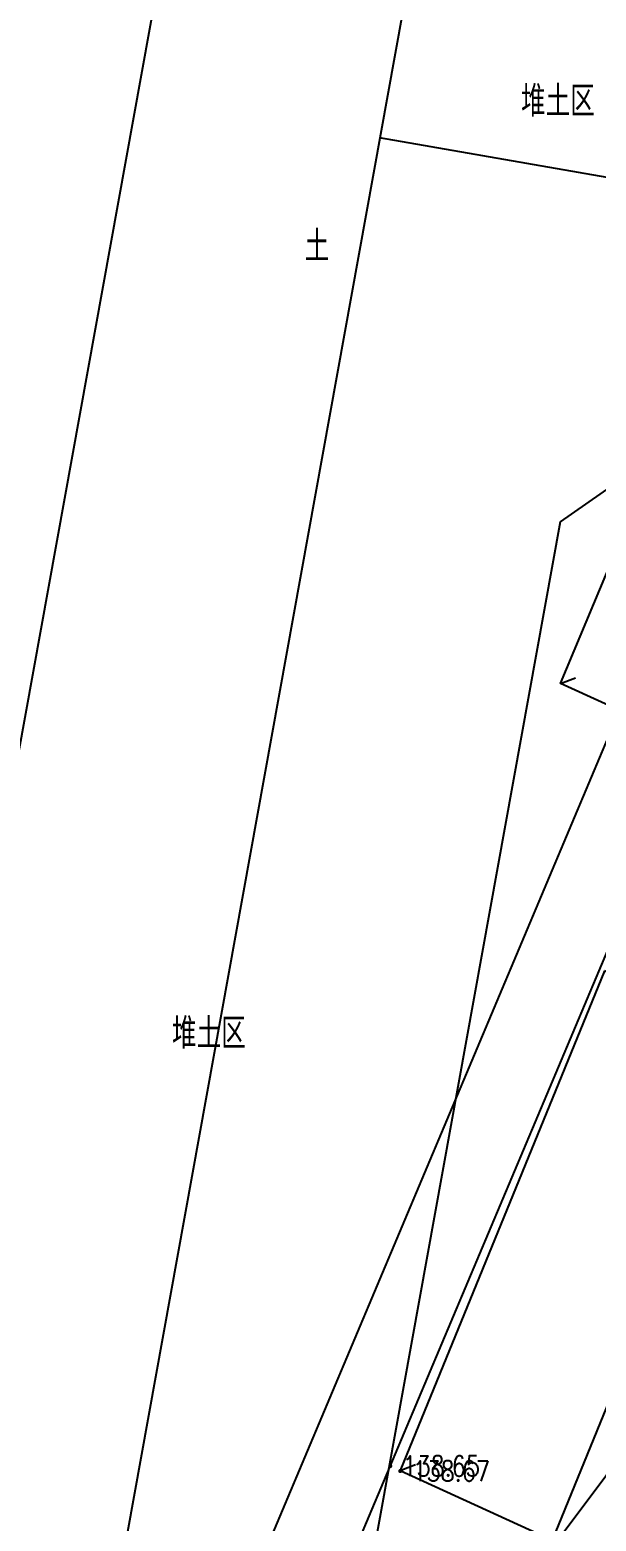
# Model space of a CAD drawing. Extents: x 529262 to 576451, y 2694391 to 2717535.
# Drawn here: x 562911.9 to 562939.5, y 2710384.1 to 2710456.8 of the extents above; entities that cross this region are included whole.
import ezdxf
from ezdxf.enums import TextEntityAlignment as Align
from ezdxf.xclip import XClip

# ---------------------------------------------------------------- set-up
doc = ezdxf.new("R2010")
doc.units = 0
doc.header["$XCLIPFRAME"] = 0
for name, color, linetype in [('DLSS', 4, 'Continuous'), ('DMTZ', 8, 'Continuous'), ('GCD', 8, 'Continuous'), ('JMD', 8, 'Continuous'), ('PP-COM', 7, 'Continuous'), ('RD-中线', 40, 'Continuous'), ('RD-红线', 7, 'Continuous'), ('ZJ', 7, 'Continuous')]:
    doc.layers.add(name, color=color, linetype=linetype)
doc.layers.add('SXSS', color=5, linetype='Continuous', lineweight=0)
doc.styles.add('HZ', font='rs.shx', dxfattribs={"width": 0.8, "bigfont": 'hztxt.shx'})
doc.linetypes.add('10421', pattern='A,2,[150,AAA.SHX,S=0.5,R=0,X=0,Y=0.5],1e-11', length=2)

# ---------------------------------------------------------------- blocks, each defined once
blk = doc.blocks.new('A$C19FD0107')
at = {"layer": 'RD-中线', "color": 8, "linetype": 'Continuous', "flags": 128}
for points in [[(-8033.628, 16256.586), (-8094.49, 15920.477)], [(-7487.556, 15959.45), (-8069.051, 16060.964)]]:
    blk.add_lwpolyline(points, dxfattribs=at)
at = {"layer": 'RD-红线', "color": 8, "linetype": 'Continuous', "flags": 128}
for points in [[(-8049.39, 16236.89), (-8099.523, 15960.034)], [(-8060.248, 16042.234), (-8076.279, 15953.703)]]:
    blk.add_lwpolyline(points, dxfattribs=at)
at = {"layer": 'RD-红线', "color": 8}
blk.add_lwpolyline([(-8048.688, 16050.304), (-8060.248, 16042.234, 0.412368)], format="xyb", dxfattribs=at)
blk = doc.blocks.new('GC200')
at = {"linetype": 'Continuous', "const_width": 0.2, "flags": 128}
blk.add_lwpolyline([(-0.1, 0, 1), (0.1, 0, 1)], format="xyb", close=True, dxfattribs=at)

msp = doc.modelspace()

# ---------------------------------------------------------------- linework, layer by layer
at = {"layer": 'Defpoints', "color": 1, "const_width": 8}
msp.add_lwpolyline([(562948.666, 2710373.997, 1), (562944.843, 2710381.025, 1)], format="xyb", close=True, dxfattribs=at)
at = {"layer": 'DLSS', "color": 8, "linetype": 'Continuous', "const_width": 0.1, "flags": 128}
for points in [[(562940.642, 2710423.634), (562919.888, 2710374.37), (562915.255, 2710355.304), (562913.2, 2710345.897)], [(562944.286, 2710421.945), (562923.706, 2710373.13), (562917.18, 2710345.12)]]:
    msp.add_lwpolyline(points, dxfattribs=at)
at = {"layer": 'DMTZ', "linetype": '10421'}
msp.add_lwpolyline([(562859.85, 2710502.248), (562878.421, 2710487.749), (562915.885, 2710478.731), (562929.862, 2710481.834), (562947.758, 2710478.805), (562952.276, 2710466.641), (562956.312, 2710458.678), (562957.437, 2710448.749), (562960.849, 2710434.711), (562962.894, 2710429.434), (562964.283, 2710426.124), (562963.631, 2710423.873), (562959.426, 2710415.623), (562955.642, 2710407.193), (562937.359, 2710382.773), (562927.246, 2710362.08), (562924.86, 2710351.276), (562923.94, 2710345.474), (562923.683, 2710342.281)], dxfattribs=at)
at = {"layer": 'JMD', "linetype": 'Continuous'}
for p, q in [((562937.759, 2710424.941), (562938.504, 2710425.233)), ((562929.949, 2710386.555), (562930.693, 2710386.849))]:
    msp.add_line(p, q, dxfattribs=at)
at = {"layer": 'JMD', "linetype": 'Continuous', "flags": 128}
for points in [[(562951.736, 2710418.585), (562937.759, 2710424.941), (562941.902, 2710434.827), (562955.879, 2710428.471)], [(562939.905, 2710410.924), (562929.949, 2710386.555), (562937.369, 2710383.149), (562947.324, 2710407.518)]]:
    msp.add_lwpolyline(points, close=True, dxfattribs=at)

# ---------------------------------------------------------------- block references
at = {"layer": 'GCD', "color": 3, "linetype": 'Continuous'}
ref = msp.add_blockref('GC200', (562929.461, 2710386.769, 138.653), dxfattribs=dict(at, xscale=0.5, yscale=0.5, zscale=0.5))
ref.add_attrib('height', '138.65', dxfattribs={"linetype": 'Continuous', "height": 1, "style": 'HZ', "width": 0.8}).set_placement((562930.061, 2710386.769, 138.653), align=Align.MIDDLE_LEFT)
ref = msp.add_blockref('GC200', (562929.949, 2710386.526, 138.672), dxfattribs=dict(at, xscale=0.5, yscale=0.5, zscale=0.5))
ref.add_attrib('height', '138.67', dxfattribs={"linetype": 'Continuous', "height": 1, "style": 'HZ', "width": 0.8}).set_placement((562930.549, 2710386.526, 138.672), align=Align.MIDDLE_LEFT)
at = {"layer": 'PP-COM'}
ref = msp.add_blockref('A$C19FD0107', (570997.993, 2694390.603), dxfattribs=at)
XClip(ref).set_block_clipping_path([(-9366.4383134884, 14428.6043910822), (-3328.4480743363, 17452.7484863754)])

# ---------------------------------------------------------------- texts
at = {"layer": 'SXSS', "color": 8, "linetype": 'Continuous', "style": 'HZ', "width": 0.8}
msp.add_text('土', height=1.5, dxfattribs=at).set_placement((562925.884, 2710446.361), align=Align.MIDDLE)
at = {"layer": 'ZJ', "color": 8, "linetype": 'Continuous', "style": 'HZ', "width": 0.8}
for p in [(562937.64, 2710453.432), (562920.613, 2710407.955)]:
    msp.add_text('堆土区', height=1.5, dxfattribs=at).set_placement(p, align=Align.MIDDLE)

doc.saveas('drawing.dxf')
